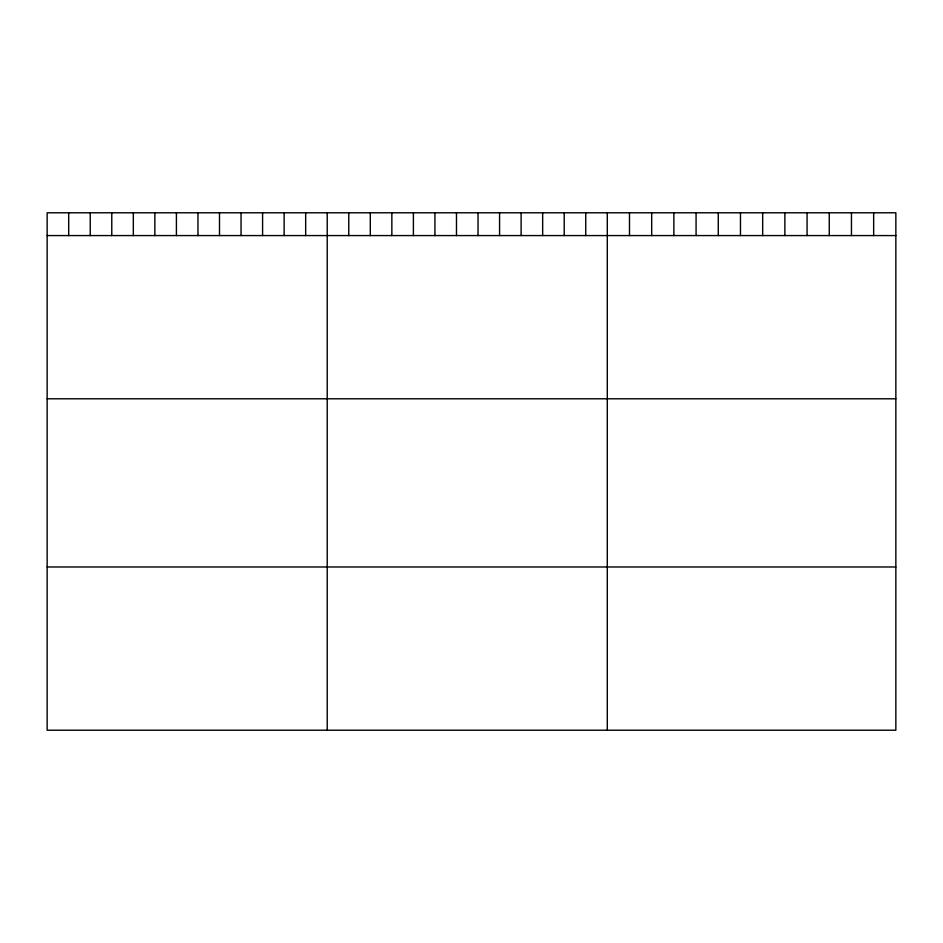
<?xml version="1.0" encoding="UTF-8"?>
<svg xmlns="http://www.w3.org/2000/svg" width="943" height="943" viewBox="0 0 943 943"><rect width="100%" height="100%" fill="white"/><g stroke="black" fill="none" stroke-linecap="round" stroke-linejoin="round"><path stroke-width="1.41" d="M895.85 235.573L895.85 730.212L47.15 730.212L47.15 212.788L895.85 212.788L895.85 235.573L47.15 235.573M47.15 398.795L895.85 398.795M47.15 566.979L895.85 566.979M873.654 212.788L873.654 235.573M851.458 212.788L851.458 235.573M829.262 212.788L829.262 235.573M807.067 212.788L807.067 235.573M784.871 212.788L784.871 235.573M762.675 212.788L762.675 235.573M740.467 212.788L740.467 235.573M718.271 212.788L718.271 235.573M696.075 212.788L696.075 235.573M673.88 212.788L673.88 235.573M651.684 212.788L651.684 235.573M629.488 212.788L629.488 235.573M607.292 212.788L607.292 730.212M585.744 212.788L585.744 235.573M564.209 212.788L564.209 235.573M542.661 212.788L542.661 235.573M521.114 212.788L521.114 235.573M499.578 212.788L499.578 235.573M478.03 212.788L478.03 235.573M456.483 212.788L456.483 235.573M434.935 212.788L434.935 235.573M413.399 212.788L413.399 235.573M391.852 212.788L391.852 235.573M370.304 212.788L370.304 235.573M348.769 212.788L348.769 235.573M327.221 212.788L327.221 730.212M305.673 212.788L305.673 235.573M284.138 212.788L284.138 235.573M262.59 212.788L262.59 235.573M241.043 212.788L241.043 235.573M219.507 212.788L219.507 235.573M197.959 212.788L197.959 235.573M176.412 212.788L176.412 235.573M154.864 212.788L154.864 235.573M133.328 212.788L133.328 235.573M111.781 212.788L111.781 235.573M90.233 212.788L90.233 235.573M68.698 212.788L68.698 235.573"/></g></svg>
